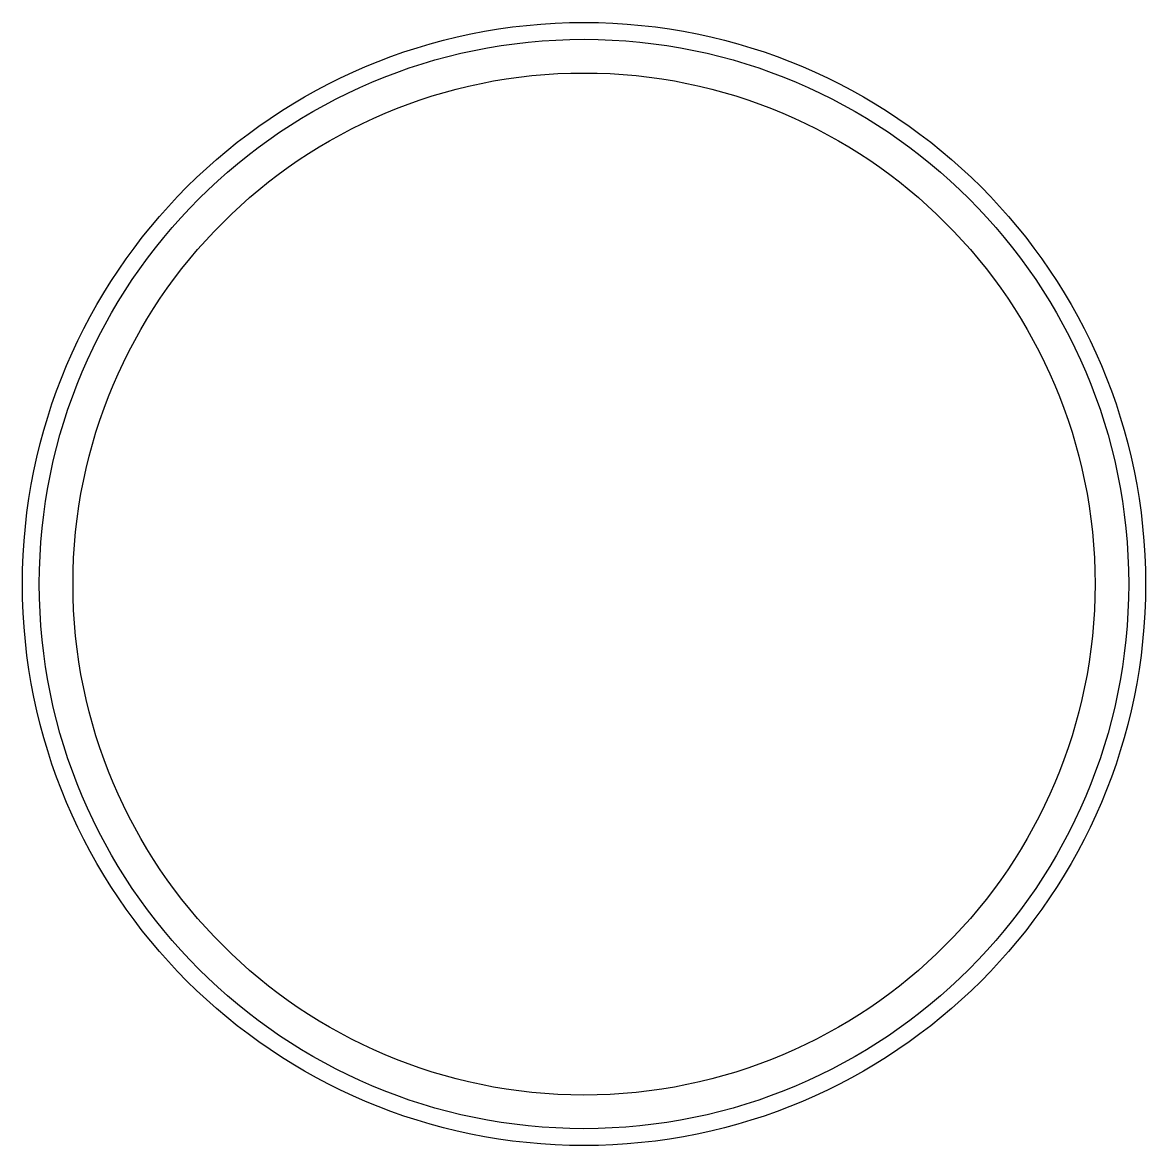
# Model space of a CAD drawing. Header units: millimetres. Extents: x -25 to 25, y -25 to 25.
import ezdxf

# ---------------------------------------------------------------- set-up
doc = ezdxf.new("R2010")
doc.units = ezdxf.units.MM
doc.layers.get('0').update_dxf_attribs({"linetype": 'CONTINUOUS'})

msp = doc.modelspace()

# ---------------------------------------------------------------- linework, layer by layer
for radius in [25, 24.25, 22.75, 22.75]:
    msp.add_circle((0, 0), radius)

doc.saveas('drawing.dxf')
